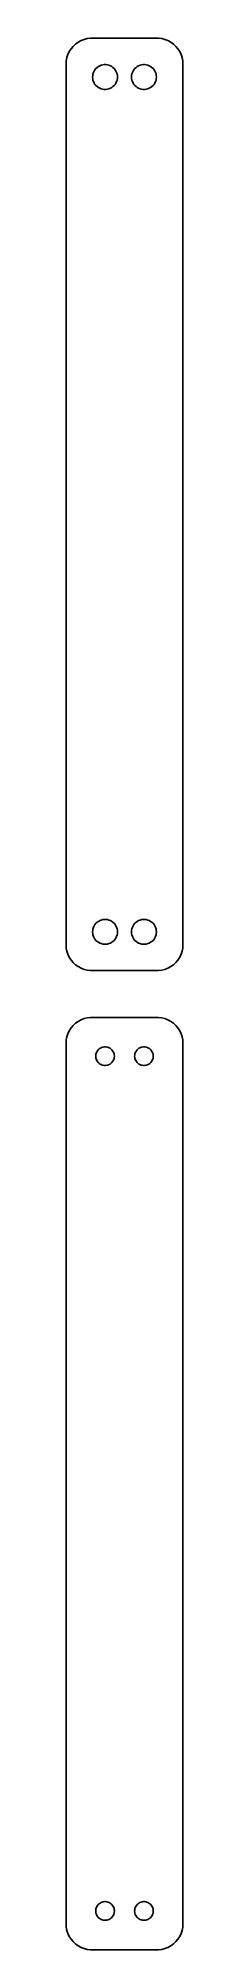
# Model space of a CAD drawing. Header units: metres. Extents: x -11 to 11, y 99 to 468.
import ezdxf

# ---------------------------------------------------------------- set-up
doc = ezdxf.new("R2010")
doc.units = ezdxf.units.M

msp = doc.modelspace()

# ---------------------------------------------------------------- linework, layer by layer
for p, q in [((-10.6315, 465.409), (-10.8989, 464.841)), ((-10.2951, 465.939), (-10.6315, 465.409)), ((-9.89484, 466.423), (-10.2951, 465.939)), ((-9.43712, 466.853), (-9.89484, 466.423)), ((-8.92912, 467.222), (-9.43712, 466.853)), ((-8.37889, 467.524), (-8.92912, 467.222)), ((-7.79507, 467.755), (-8.37889, 467.524)), ((-7.1869, 467.911), (-7.79507, 467.755)), ((-6.56395, 467.99), (-7.1869, 467.911)), ((6.56395, 467.99), (-6.56395, 467.99)), ((7.1869, 467.911), (6.56395, 467.99)), ((7.79507, 467.755), (7.1869, 467.911)), ((8.37889, 467.524), (7.79507, 467.755)), ((8.92912, 467.222), (8.37889, 467.524)), ((9.43712, 466.853), (8.92912, 467.222)), ((9.89484, 466.423), (9.43712, 466.853)), ((10.2951, 465.939), (9.89484, 466.423)), ((10.6315, 465.409), (10.2951, 465.939)), ((10.8989, 464.841), (10.6315, 465.409)), ((-11.2106, 463.627), (-11.25, 463)), ((-11.25, 463), (-11.25, 293)), ((-11.0929, 464.243), (-11.2106, 463.627)), ((-10.8989, 464.841), (-11.0929, 464.243)), ((-6.07458, 461.097), (-5.98146, 461.383)), ((-5.98146, 461.383), (-5.85313, 461.656)), ((-5.85313, 461.656), (-5.69164, 461.911)), ((-5.69164, 461.911), (-5.49951, 462.143)), ((-5.49951, 462.143), (-5.27982, 462.349)), ((-5.27982, 462.349), (-5.03598, 462.526)), ((-5.03598, 462.526), (-4.77187, 462.672)), ((-4.77187, 462.672), (-4.49164, 462.783)), ((-4.49164, 462.783), (-4.19971, 462.857)), ((-4.19971, 462.857), (-3.9007, 462.895)), ((-3.9007, 462.895), (-3.59929, 462.895)), ((-3.59929, 462.895), (-3.30028, 462.857)), ((-3.30028, 462.857), (-3.00835, 462.783)), ((-3.00835, 462.783), (-2.72812, 462.672)), ((-2.72812, 462.672), (-2.464, 462.526)), ((-2.464, 462.526), (-2.22017, 462.349)), ((-2.22017, 462.349), (-2.00047, 462.143)), ((-2.00047, 462.143), (-1.80835, 461.911)), ((-1.80835, 461.911), (-1.64685, 461.656)), ((-1.64685, 461.656), (-1.51852, 461.383)), ((-1.51852, 461.383), (-1.4254, 461.097)), ((1.4254, 461.097), (1.51852, 461.383)), ((1.51852, 461.383), (1.64685, 461.656)), ((1.64685, 461.656), (1.80835, 461.911)), ((1.80835, 461.911), (2.00047, 462.143)), ((2.00047, 462.143), (2.22017, 462.349)), ((2.22017, 462.349), (2.464, 462.526)), ((2.464, 462.526), (2.72812, 462.672)), ((2.72812, 462.672), (3.00835, 462.783)), ((3.00835, 462.783), (3.30028, 462.857)), ((3.30028, 462.857), (3.59929, 462.895)), ((3.59929, 462.895), (3.9007, 462.895)), ((3.9007, 462.895), (4.19971, 462.857)), ((4.19971, 462.857), (4.49164, 462.783)), ((4.49164, 462.783), (4.77187, 462.672)), ((4.77187, 462.672), (5.03598, 462.526)), ((5.03598, 462.526), (5.27982, 462.349)), ((5.27982, 462.349), (5.49951, 462.143)), ((5.49951, 462.143), (5.69164, 461.911)), ((5.69164, 461.911), (5.85313, 461.656)), ((5.85313, 461.656), (5.98146, 461.383)), ((5.98146, 461.383), (6.07458, 461.097)), ((11.0929, 464.243), (10.8989, 464.841)), ((11.2106, 463.627), (11.0929, 464.243)), ((11.25, 463), (11.2106, 463.627)), ((11.25, 293), (11.25, 463)), ((-6.14999, 460.5), (-6.13107, 460.801)), ((-6.13107, 460.199), (-6.14999, 460.5)), ((-6.13107, 460.801), (-6.07458, 461.097)), ((-6.07458, 459.903), (-6.13107, 460.199)), ((-5.98146, 459.617), (-6.07458, 459.903)), ((-5.85313, 459.344), (-5.98146, 459.617)), ((-5.69164, 459.089), (-5.85313, 459.344)), ((-5.49951, 458.857), (-5.69164, 459.089)), ((-5.27982, 458.651), (-5.49951, 458.857)), ((-5.03598, 458.474), (-5.27982, 458.651)), ((-4.77187, 458.328), (-5.03598, 458.474)), ((-4.49164, 458.217), (-4.77187, 458.328)), ((-4.19971, 458.143), (-4.49164, 458.217)), ((-3.9007, 458.105), (-4.19971, 458.143)), ((-3.59929, 458.105), (-3.9007, 458.105)), ((-3.30028, 458.143), (-3.59929, 458.105)), ((-3.00835, 458.217), (-3.30028, 458.143)), ((-2.72812, 458.328), (-3.00835, 458.217)), ((-2.464, 458.474), (-2.72812, 458.328)), ((-2.22017, 458.651), (-2.464, 458.474)), ((-2.00047, 458.857), (-2.22017, 458.651)), ((-1.80835, 459.089), (-2.00047, 458.857)), ((-1.64685, 459.344), (-1.80835, 459.089)), ((-1.51852, 459.617), (-1.64685, 459.344)), ((-1.4254, 459.903), (-1.51852, 459.617)), ((-1.4254, 461.097), (-1.36891, 460.801)), ((-1.36891, 460.199), (-1.4254, 459.903)), ((-1.36891, 460.801), (-1.34999, 460.5)), ((-1.34999, 460.5), (-1.36891, 460.199)), ((1.34999, 460.5), (1.36891, 460.801)), ((1.36891, 460.199), (1.34999, 460.5)), ((1.36891, 460.801), (1.4254, 461.097)), ((1.4254, 459.903), (1.36891, 460.199)), ((1.51852, 459.617), (1.4254, 459.903)), ((1.64685, 459.344), (1.51852, 459.617)), ((1.80835, 459.089), (1.64685, 459.344)), ((2.00047, 458.857), (1.80835, 459.089)), ((2.22017, 458.651), (2.00047, 458.857)), ((2.464, 458.474), (2.22017, 458.651)), ((2.72812, 458.328), (2.464, 458.474)), ((3.00835, 458.217), (2.72812, 458.328)), ((3.30028, 458.143), (3.00835, 458.217)), ((3.59929, 458.105), (3.30028, 458.143)), ((3.9007, 458.105), (3.59929, 458.105)), ((4.19971, 458.143), (3.9007, 458.105)), ((4.49164, 458.217), (4.19971, 458.143)), ((4.77187, 458.328), (4.49164, 458.217)), ((5.03598, 458.474), (4.77187, 458.328)), ((5.27982, 458.651), (5.03598, 458.474)), ((5.49951, 458.857), (5.27982, 458.651)), ((5.69164, 459.089), (5.49951, 458.857)), ((5.85313, 459.344), (5.69164, 459.089)), ((5.98146, 459.617), (5.85313, 459.344)), ((6.07458, 459.903), (5.98146, 459.617)), ((6.07458, 461.097), (6.13107, 460.801)), ((6.13107, 460.199), (6.07458, 459.903)), ((6.13107, 460.801), (6.14999, 460.5)), ((6.14999, 460.5), (6.13107, 460.199)), ((-6.14999, 295.5), (-6.13107, 295.801)), ((-6.13107, 295.199), (-6.14999, 295.5)), ((-6.13107, 295.801), (-6.07458, 296.097)), ((-6.07458, 294.903), (-6.13107, 295.199)), ((-6.07458, 296.097), (-5.98146, 296.383)), ((-5.98146, 296.383), (-5.85313, 296.656)), ((-5.85313, 296.656), (-5.69164, 296.911)), ((-5.69164, 296.911), (-5.49951, 297.143)), ((-5.49951, 297.143), (-5.27982, 297.349)), ((-5.27982, 297.349), (-5.03598, 297.526)), ((-5.03598, 297.526), (-4.77187, 297.672)), ((-4.77187, 297.672), (-4.49164, 297.783)), ((-4.49164, 297.783), (-4.19971, 297.857)), ((-4.19971, 297.857), (-3.9007, 297.895)), ((-3.9007, 297.895), (-3.59929, 297.895)), ((-3.59929, 297.895), (-3.30028, 297.857)), ((-3.30028, 297.857), (-3.00835, 297.783)), ((-3.00835, 297.783), (-2.72812, 297.672)), ((-2.72812, 297.672), (-2.464, 297.526)), ((-2.464, 297.526), (-2.22017, 297.349)), ((-2.22017, 297.349), (-2.00047, 297.143)), ((-2.00047, 297.143), (-1.80835, 296.911)), ((-1.80835, 296.911), (-1.64685, 296.656)), ((-1.64685, 296.656), (-1.51852, 296.383)), ((-1.51852, 296.383), (-1.4254, 296.097)), ((-1.4254, 296.097), (-1.36891, 295.801)), ((-1.36891, 295.199), (-1.4254, 294.903)), ((-1.36891, 295.801), (-1.34999, 295.5)), ((-1.34999, 295.5), (-1.36891, 295.199)), ((1.34999, 295.5), (1.36891, 295.801)), ((1.36891, 295.199), (1.34999, 295.5)), ((1.36891, 295.801), (1.4254, 296.097)), ((1.4254, 294.903), (1.36891, 295.199)), ((1.4254, 296.097), (1.51852, 296.383)), ((1.51852, 296.383), (1.64685, 296.656)), ((1.64685, 296.656), (1.80835, 296.911)), ((1.80835, 296.911), (2.00047, 297.143)), ((2.00047, 297.143), (2.22017, 297.349)), ((2.22017, 297.349), (2.464, 297.526)), ((2.464, 297.526), (2.72812, 297.672)), ((2.72812, 297.672), (3.00835, 297.783)), ((3.00835, 297.783), (3.30028, 297.857)), ((3.30028, 297.857), (3.59929, 297.895)), ((3.59929, 297.895), (3.9007, 297.895)), ((3.9007, 297.895), (4.19971, 297.857)), ((4.19971, 297.857), (4.49164, 297.783)), ((4.49164, 297.783), (4.77187, 297.672)), ((4.77187, 297.672), (5.03598, 297.526)), ((5.03598, 297.526), (5.27982, 297.349)), ((5.27982, 297.349), (5.49951, 297.143)), ((5.49951, 297.143), (5.69164, 296.911)), ((5.69164, 296.911), (5.85313, 296.656)), ((5.85313, 296.656), (5.98146, 296.383)), ((5.98146, 296.383), (6.07458, 296.097)), ((6.07458, 296.097), (6.13107, 295.801)), ((6.13107, 295.199), (6.07458, 294.903)), ((6.13107, 295.801), (6.14999, 295.5)), ((6.14999, 295.5), (6.13107, 295.199)), ((-11.25, 293), (-11.2106, 292.373)), ((-11.2106, 292.373), (-11.0929, 291.757)), ((-11.0929, 291.757), (-10.8989, 291.159)), ((-5.98146, 294.617), (-6.07458, 294.903)), ((-5.85313, 294.344), (-5.98146, 294.617)), ((-5.69164, 294.089), (-5.85313, 294.344)), ((-5.49951, 293.857), (-5.69164, 294.089)), ((-5.27982, 293.651), (-5.49951, 293.857)), ((-5.03598, 293.474), (-5.27982, 293.651)), ((-4.77187, 293.328), (-5.03598, 293.474)), ((-4.49164, 293.217), (-4.77187, 293.328)), ((-4.19971, 293.143), (-4.49164, 293.217)), ((-3.9007, 293.105), (-4.19971, 293.143)), ((-3.59929, 293.105), (-3.9007, 293.105)), ((-3.30028, 293.143), (-3.59929, 293.105)), ((-3.00835, 293.217), (-3.30028, 293.143)), ((-2.72812, 293.328), (-3.00835, 293.217)), ((-2.464, 293.474), (-2.72812, 293.328)), ((-2.22017, 293.651), (-2.464, 293.474)), ((-2.00047, 293.857), (-2.22017, 293.651)), ((-1.80835, 294.089), (-2.00047, 293.857)), ((-1.64685, 294.344), (-1.80835, 294.089)), ((-1.51852, 294.617), (-1.64685, 294.344)), ((-1.4254, 294.903), (-1.51852, 294.617)), ((1.51852, 294.617), (1.4254, 294.903)), ((1.64685, 294.344), (1.51852, 294.617)), ((1.80835, 294.089), (1.64685, 294.344)), ((2.00047, 293.857), (1.80835, 294.089)), ((2.22017, 293.651), (2.00047, 293.857)), ((2.464, 293.474), (2.22017, 293.651)), ((2.72812, 293.328), (2.464, 293.474)), ((3.00835, 293.217), (2.72812, 293.328)), ((3.30028, 293.143), (3.00835, 293.217)), ((3.59929, 293.105), (3.30028, 293.143)), ((3.9007, 293.105), (3.59929, 293.105)), ((4.19971, 293.143), (3.9007, 293.105)), ((4.49164, 293.217), (4.19971, 293.143)), ((4.77187, 293.328), (4.49164, 293.217)), ((5.03598, 293.474), (4.77187, 293.328)), ((5.27982, 293.651), (5.03598, 293.474)), ((5.49951, 293.857), (5.27982, 293.651)), ((5.69164, 294.089), (5.49951, 293.857)), ((5.85313, 294.344), (5.69164, 294.089)), ((5.98146, 294.617), (5.85313, 294.344)), ((6.07458, 294.903), (5.98146, 294.617)), ((10.8989, 291.159), (11.0929, 291.757)), ((11.0929, 291.757), (11.2106, 292.373)), ((11.2106, 292.373), (11.25, 293)), ((-10.8989, 291.159), (-10.6315, 290.591)), ((-10.6315, 290.591), (-10.2951, 290.061)), ((-10.2951, 290.061), (-9.89484, 289.577)), ((-9.89484, 289.577), (-9.43712, 289.147)), ((-9.43712, 289.147), (-8.92912, 288.778)), ((-8.92912, 288.778), (-8.37889, 288.476)), ((-8.37889, 288.476), (-7.79507, 288.245)), ((-7.79507, 288.245), (-7.1869, 288.089)), ((-7.1869, 288.089), (-6.56395, 288.01)), ((-6.56395, 288.01), (6.56395, 288.01)), ((6.56395, 288.01), (7.1869, 288.089)), ((7.1869, 288.089), (7.79507, 288.245)), ((7.79507, 288.245), (8.37889, 288.476)), ((8.37889, 288.476), (8.92912, 288.778)), ((8.92912, 288.778), (9.43712, 289.147)), ((9.43712, 289.147), (9.89484, 289.577)), ((9.89484, 289.577), (10.2951, 290.061)), ((10.2951, 290.061), (10.6315, 290.591)), ((10.6315, 290.591), (10.8989, 291.159)), ((-10.2951, 276.939), (-10.6315, 276.409)), ((-9.89484, 277.423), (-10.2951, 276.939)), ((-9.43712, 277.853), (-9.89484, 277.423)), ((-8.92912, 278.222), (-9.43712, 277.853)), ((-8.37889, 278.524), (-8.92912, 278.222)), ((-7.79507, 278.755), (-8.37889, 278.524)), ((-7.1869, 278.911), (-7.79507, 278.755)), ((-6.56395, 278.99), (-7.1869, 278.911)), ((6.56395, 278.99), (-6.56395, 278.99)), ((7.1869, 278.911), (6.56395, 278.99)), ((7.79507, 278.755), (7.1869, 278.911)), ((8.37889, 278.524), (7.79507, 278.755)), ((8.92912, 278.222), (8.37889, 278.524)), ((9.43712, 277.853), (8.92912, 278.222)), ((9.89484, 277.423), (9.43712, 277.853)), ((10.2951, 276.939), (9.89484, 277.423)), ((10.6315, 276.409), (10.2951, 276.939)), ((-11.2106, 274.627), (-11.25, 274)), ((-11.25, 274), (-11.25, 104)), ((-11.0929, 275.243), (-11.2106, 274.627)), ((-10.8989, 275.841), (-11.0929, 275.243)), ((-10.6315, 276.409), (-10.8989, 275.841)), ((-4.71448, 273.02), (-4.51639, 273.129)), ((-4.51639, 273.129), (-4.30623, 273.212)), ((-4.30623, 273.212), (-4.08728, 273.268)), ((-4.08728, 273.268), (-3.86302, 273.296)), ((-3.86302, 273.296), (-3.63696, 273.296)), ((-3.63696, 273.296), (-3.4127, 273.268)), ((-3.4127, 273.268), (-3.19376, 273.212)), ((-3.19376, 273.212), (-2.9836, 273.129)), ((-2.9836, 273.129), (-2.78551, 273.02)), ((2.78551, 273.02), (2.9836, 273.129)), ((2.9836, 273.129), (3.19376, 273.212)), ((3.19376, 273.212), (3.4127, 273.268)), ((3.4127, 273.268), (3.63696, 273.296)), ((3.63696, 273.296), (3.86302, 273.296)), ((3.86302, 273.296), (4.08728, 273.268)), ((4.08728, 273.268), (4.30623, 273.212)), ((4.30623, 273.212), (4.51639, 273.129)), ((4.51639, 273.129), (4.71448, 273.02)), ((10.8989, 275.841), (10.6315, 276.409)), ((11.0929, 275.243), (10.8989, 275.841)), ((11.2106, 274.627), (11.0929, 275.243)), ((11.25, 274), (11.2106, 274.627)), ((11.25, 104), (11.25, 274)), ((-5.54999, 271.5), (-5.5358, 271.726)), ((-5.5358, 271.274), (-5.54999, 271.5)), ((-5.5358, 271.726), (-5.49344, 271.948)), ((-5.49344, 271.052), (-5.5358, 271.274)), ((-5.49344, 271.948), (-5.42358, 272.163)), ((-5.42358, 270.837), (-5.49344, 271.052)), ((-5.42358, 272.163), (-5.32735, 272.367)), ((-5.32735, 270.633), (-5.42358, 270.837)), ((-5.32735, 272.367), (-5.20622, 272.558)), ((-5.20622, 270.442), (-5.32735, 270.633)), ((-5.20622, 272.558), (-5.06213, 272.732)), ((-5.06213, 270.268), (-5.20622, 270.442)), ((-5.06213, 272.732), (-4.89735, 272.887)), ((-4.89735, 270.113), (-5.06213, 270.268)), ((-4.89735, 272.887), (-4.71448, 273.02)), ((-4.71448, 269.98), (-4.89735, 270.113)), ((-4.51639, 269.871), (-4.71448, 269.98)), ((-4.30623, 269.788), (-4.51639, 269.871)), ((-4.08728, 269.732), (-4.30623, 269.788)), ((-3.86302, 269.704), (-4.08728, 269.732)), ((-3.63696, 269.704), (-3.86302, 269.704)), ((-3.4127, 269.732), (-3.63696, 269.704)), ((-3.19376, 269.788), (-3.4127, 269.732)), ((-2.9836, 269.871), (-3.19376, 269.788)), ((-2.78551, 269.98), (-2.9836, 269.871)), ((-2.78551, 273.02), (-2.60263, 272.887)), ((-2.60263, 270.113), (-2.78551, 269.98)), ((-2.60263, 272.887), (-2.43785, 272.732)), ((-2.43785, 270.268), (-2.60263, 270.113)), ((-2.43785, 272.732), (-2.29376, 272.558)), ((-2.29376, 270.442), (-2.43785, 270.268)), ((-2.29376, 272.558), (-2.17264, 272.367)), ((-2.17264, 270.633), (-2.29376, 270.442)), ((-2.17264, 272.367), (-2.0764, 272.163)), ((-2.0764, 270.837), (-2.17264, 270.633)), ((-2.0764, 272.163), (-2.00655, 271.948)), ((-2.00655, 271.052), (-2.0764, 270.837)), ((-2.00655, 271.948), (-1.96419, 271.726)), ((-1.96419, 271.274), (-2.00655, 271.052)), ((-1.96419, 271.726), (-1.95, 271.5)), ((-1.95, 271.5), (-1.96419, 271.274)), ((1.95, 271.5), (1.96419, 271.726)), ((1.96419, 271.274), (1.95, 271.5)), ((1.96419, 271.726), (2.00655, 271.948)), ((2.00655, 271.052), (1.96419, 271.274)), ((2.00655, 271.948), (2.0764, 272.163)), ((2.0764, 270.837), (2.00655, 271.052)), ((2.0764, 272.163), (2.17264, 272.367)), ((2.17264, 270.633), (2.0764, 270.837)), ((2.17264, 272.367), (2.29376, 272.558)), ((2.29376, 270.442), (2.17264, 270.633)), ((2.29376, 272.558), (2.43785, 272.732)), ((2.43785, 270.268), (2.29376, 270.442)), ((2.43785, 272.732), (2.60263, 272.887)), ((2.60263, 270.113), (2.43785, 270.268)), ((2.60263, 272.887), (2.78551, 273.02)), ((2.78551, 269.98), (2.60263, 270.113)), ((2.9836, 269.871), (2.78551, 269.98)), ((3.19376, 269.788), (2.9836, 269.871)), ((3.4127, 269.732), (3.19376, 269.788)), ((3.63696, 269.704), (3.4127, 269.732)), ((3.86302, 269.704), (3.63696, 269.704)), ((4.08728, 269.732), (3.86302, 269.704)), ((4.30623, 269.788), (4.08728, 269.732)), ((4.51639, 269.871), (4.30623, 269.788)), ((4.71448, 269.98), (4.51639, 269.871)), ((4.71448, 273.02), (4.89735, 272.887)), ((4.89735, 270.113), (4.71448, 269.98)), ((4.89735, 272.887), (5.06213, 272.732)), ((5.06213, 270.268), (4.89735, 270.113)), ((5.06213, 272.732), (5.20622, 272.558)), ((5.20622, 270.442), (5.06213, 270.268)), ((5.20622, 272.558), (5.32735, 272.367)), ((5.32735, 270.633), (5.20622, 270.442)), ((5.32735, 272.367), (5.42358, 272.163)), ((5.42358, 270.837), (5.32735, 270.633)), ((5.42358, 272.163), (5.49344, 271.948)), ((5.49344, 271.052), (5.42358, 270.837)), ((5.49344, 271.948), (5.5358, 271.726)), ((5.5358, 271.274), (5.49344, 271.052)), ((5.5358, 271.726), (5.54999, 271.5)), ((5.54999, 271.5), (5.5358, 271.274)), ((-5.49344, 106.948), (-5.42358, 107.163)), ((-5.42358, 107.163), (-5.32735, 107.367)), ((-5.32735, 107.367), (-5.20622, 107.558)), ((-5.20622, 107.558), (-5.06213, 107.732)), ((-5.06213, 107.732), (-4.89735, 107.887)), ((-4.89735, 107.887), (-4.71448, 108.02)), ((-4.71448, 108.02), (-4.51639, 108.129)), ((-4.51639, 108.129), (-4.30623, 108.212)), ((-4.30623, 108.212), (-4.08728, 108.268)), ((-4.08728, 108.268), (-3.86302, 108.296)), ((-3.86302, 108.296), (-3.63696, 108.296)), ((-3.63696, 108.296), (-3.4127, 108.268)), ((-3.4127, 108.268), (-3.19376, 108.212)), ((-3.19376, 108.212), (-2.9836, 108.129)), ((-2.9836, 108.129), (-2.78551, 108.02)), ((-2.78551, 108.02), (-2.60263, 107.887)), ((-2.60263, 107.887), (-2.43785, 107.732)), ((-2.43785, 107.732), (-2.29376, 107.558)), ((-2.29376, 107.558), (-2.17264, 107.367)), ((-2.17264, 107.367), (-2.0764, 107.163)), ((-2.0764, 107.163), (-2.00655, 106.948)), ((2.00655, 106.948), (2.0764, 107.163)), ((2.0764, 107.163), (2.17264, 107.367)), ((2.17264, 107.367), (2.29376, 107.558)), ((2.29376, 107.558), (2.43785, 107.732)), ((2.43785, 107.732), (2.60263, 107.887)), ((2.60263, 107.887), (2.78551, 108.02)), ((2.78551, 108.02), (2.9836, 108.129)), ((2.9836, 108.129), (3.19376, 108.212)), ((3.19376, 108.212), (3.4127, 108.268)), ((3.4127, 108.268), (3.63696, 108.296)), ((3.63696, 108.296), (3.86302, 108.296)), ((3.86302, 108.296), (4.08728, 108.268)), ((4.08728, 108.268), (4.30623, 108.212)), ((4.30623, 108.212), (4.51639, 108.129)), ((4.51639, 108.129), (4.71448, 108.02)), ((4.71448, 108.02), (4.89735, 107.887)), ((4.89735, 107.887), (5.06213, 107.732)), ((5.06213, 107.732), (5.20622, 107.558)), ((5.20622, 107.558), (5.32735, 107.367)), ((5.32735, 107.367), (5.42358, 107.163)), ((5.42358, 107.163), (5.49344, 106.948)), ((-11.25, 104), (-11.2106, 103.373)), ((-11.2106, 103.373), (-11.0929, 102.757)), ((-5.54999, 106.5), (-5.5358, 106.726)), ((-5.5358, 106.274), (-5.54999, 106.5)), ((-5.5358, 106.726), (-5.49344, 106.948)), ((-5.49344, 106.052), (-5.5358, 106.274)), ((-5.42358, 105.837), (-5.49344, 106.052)), ((-5.32735, 105.633), (-5.42358, 105.837)), ((-5.20622, 105.442), (-5.32735, 105.633)), ((-5.06213, 105.268), (-5.20622, 105.442)), ((-4.89735, 105.113), (-5.06213, 105.268)), ((-4.71448, 104.98), (-4.89735, 105.113)), ((-4.51639, 104.871), (-4.71448, 104.98)), ((-4.30623, 104.788), (-4.51639, 104.871)), ((-4.08728, 104.732), (-4.30623, 104.788)), ((-3.86302, 104.704), (-4.08728, 104.732)), ((-3.63696, 104.704), (-3.86302, 104.704)), ((-3.4127, 104.732), (-3.63696, 104.704)), ((-3.19376, 104.788), (-3.4127, 104.732)), ((-2.9836, 104.871), (-3.19376, 104.788)), ((-2.78551, 104.98), (-2.9836, 104.871)), ((-2.60263, 105.113), (-2.78551, 104.98)), ((-2.43785, 105.268), (-2.60263, 105.113)), ((-2.29376, 105.442), (-2.43785, 105.268)), ((-2.17264, 105.633), (-2.29376, 105.442)), ((-2.0764, 105.837), (-2.17264, 105.633)), ((-2.00655, 106.052), (-2.0764, 105.837)), ((-2.00655, 106.948), (-1.96419, 106.726)), ((-1.96419, 106.274), (-2.00655, 106.052)), ((-1.96419, 106.726), (-1.95, 106.5)), ((-1.95, 106.5), (-1.96419, 106.274)), ((1.95, 106.5), (1.96419, 106.726)), ((1.96419, 106.274), (1.95, 106.5)), ((1.96419, 106.726), (2.00655, 106.948)), ((2.00655, 106.052), (1.96419, 106.274)), ((2.0764, 105.837), (2.00655, 106.052)), ((2.17264, 105.633), (2.0764, 105.837)), ((2.29376, 105.442), (2.17264, 105.633)), ((2.43785, 105.268), (2.29376, 105.442)), ((2.60263, 105.113), (2.43785, 105.268)), ((2.78551, 104.98), (2.60263, 105.113)), ((2.9836, 104.871), (2.78551, 104.98)), ((3.19376, 104.788), (2.9836, 104.871)), ((3.4127, 104.732), (3.19376, 104.788)), ((3.63696, 104.704), (3.4127, 104.732)), ((3.86302, 104.704), (3.63696, 104.704)), ((4.08728, 104.732), (3.86302, 104.704)), ((4.30623, 104.788), (4.08728, 104.732)), ((4.51639, 104.871), (4.30623, 104.788)), ((4.71448, 104.98), (4.51639, 104.871)), ((4.89735, 105.113), (4.71448, 104.98)), ((5.06213, 105.268), (4.89735, 105.113)), ((5.20622, 105.442), (5.06213, 105.268)), ((5.32735, 105.633), (5.20622, 105.442)), ((5.42358, 105.837), (5.32735, 105.633)), ((5.49344, 106.052), (5.42358, 105.837)), ((5.49344, 106.948), (5.5358, 106.726)), ((5.5358, 106.274), (5.49344, 106.052)), ((5.5358, 106.726), (5.54999, 106.5)), ((5.54999, 106.5), (5.5358, 106.274)), ((11.0929, 102.757), (11.2106, 103.373)), ((11.2106, 103.373), (11.25, 104)), ((-11.0929, 102.757), (-10.8989, 102.159)), ((-10.8989, 102.159), (-10.6315, 101.591)), ((-10.6315, 101.591), (-10.2951, 101.061)), ((-10.2951, 101.061), (-9.89484, 100.577)), ((-9.89484, 100.577), (-9.43712, 100.147)), ((-9.43712, 100.147), (-8.92912, 99.7784)), ((-8.92912, 99.7784), (-8.37889, 99.4759)), ((8.37889, 99.4759), (8.92912, 99.7784)), ((8.92912, 99.7784), (9.43712, 100.147)), ((9.43712, 100.147), (9.89484, 100.577)), ((9.89484, 100.577), (10.2951, 101.061)), ((10.2951, 101.061), (10.6315, 101.591)), ((10.6315, 101.591), (10.8989, 102.159)), ((10.8989, 102.159), (11.0929, 102.757)), ((-8.37889, 99.4759), (-7.79507, 99.2447)), ((-7.79507, 99.2447), (-7.1869, 99.0886)), ((-7.1869, 99.0886), (-6.56395, 99.0099)), ((-6.56395, 99.0099), (6.56395, 99.0099)), ((6.56395, 99.0099), (7.1869, 99.0886)), ((7.1869, 99.0886), (7.79507, 99.2447)), ((7.79507, 99.2447), (8.37889, 99.4759))]:
    msp.add_line(p, q)

doc.saveas('drawing.dxf')
